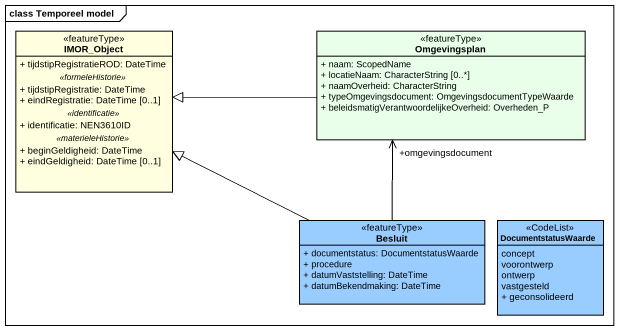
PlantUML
@startuml
mainframe class Temporeel model
hide circle
hide empty members
skinparam classAttributeIconSize 0
class IMOR_Object <<featureType>> #FFFFE0 {
  + tijdstipRegistratieROD: DateTime
  .. <<formeleHistorie>> ..
  + tijdstipRegistratie: DateTime
  + eindRegistratie: DateTime [0..1]
  .. <<identificatie>> ..
  + identificatie: NEN3610ID
  .. <<materieleHistorie>> ..
  + beginGeldigheid: DateTime
  + eindGeldigheid: DateTime [0..1]
}
class Omgevingsplan <<featureType>> #E9FFE9 {
  + naam: ScopedName
  + locatieNaam: CharacterString [0..*]
  + naamOverheid: CharacterString
  + typeOmgevingsdocument: OmgevingsdocumentTypeWaarde
  + beleidsmatigVerantwoordelijkeOverheid: Overheden_P
}
class Besluit <<featureType>> #99CCFF {
  + documentstatus: DocumentstatusWaarde
  + procedure
  + datumVaststelling: DateTime
  + datumBekendmaking: DateTime
}
class DocumentstatusWaarde <<CodeList>> #99CCFF {
  concept
  voorontwerp
  ontwerp
  vastgesteld
  + geconsolideerd
}
Omgevingsplan -left-|> IMOR_Object
Besluit -left-|> IMOR_Object
Besluit -up-> "+omgevingsdocument" Omgevingsplan
@enduml
